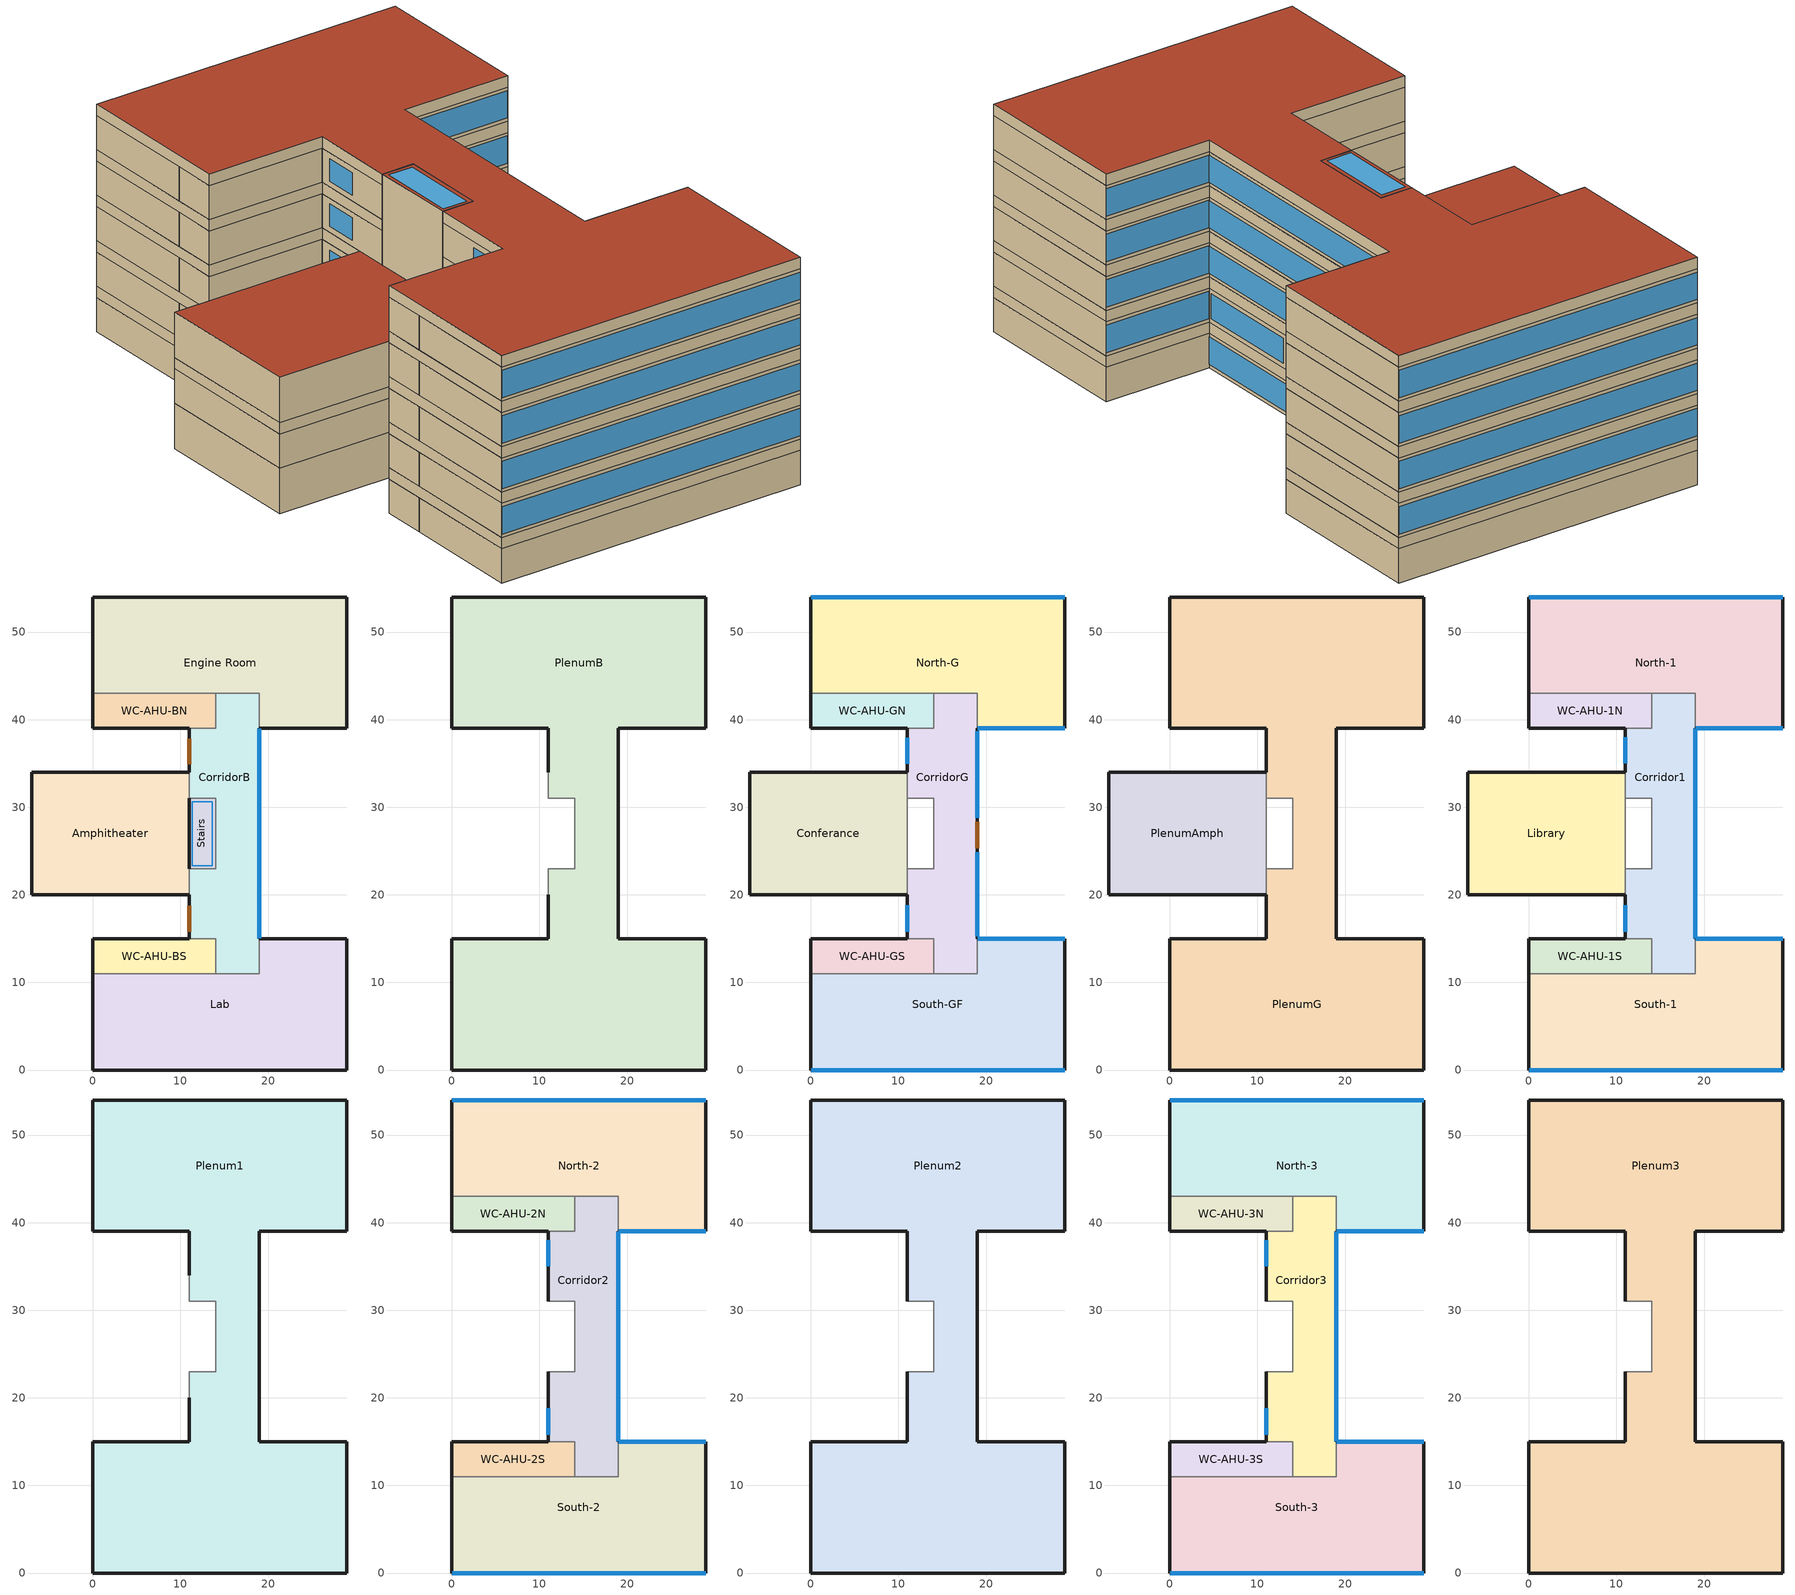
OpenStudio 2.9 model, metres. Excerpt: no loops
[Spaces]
Lab
 floor ground: 29,15 29,0 0,0 0,11 19,11 19,15 z0
 wall outside: 0,11 0,0 29,0 29,15 19,15 z0:3
 wall to WC-AHU-BS: 14,11 0,11 z0:3
 wall to CorridorB: 19,15 19,11 14,11 z0:3
WC-AHU-BS
 floor ground: 14,15 14,11 0,11 0,15 z0
 wall outside: 11,15 0,15 0,11 z0:3
 wall to CorridorB: 14,11 14,15 11,15 z0:3
CorridorB
 floor ground: 19,43 19,11 14,11 14,15 11,15 11,23 14,23 14,31 11,31 11,39 14,39 14,43 z0
 wall outside: 19,15 19,39 / 11,39 11,34 / 11,20 11,15 z0:3
 wall to WC-AHU-BN: 14,43 14,39 11,39 z0:3
 wall to Engine Room: 19,39 19,43 14,43 z0:3
 wall to Amphitheater: 11,23 11,20 / 11,34 11,31 z0:3
 wall to Stairs: 14,23 11,23 / 11,31 14,31 z0:3
 wall to Stairs (Air Wall): 14,31 14,23 z0:3
 window: 19,15.03 19,38.97 z0.3:2.71
 door: 11,18.76 11,15.81 / 11,37.84 11,34.88 z0:2.2
Engine Room
 floor ground: 29,54 29,39 19,39 19,43 0,43 0,54 z0
 wall outside: 19,39 29,39 29,54 0,54 0,43 z0:3
 wall to WC-AHU-BN: 0,43 14,43 z0:3
WC-AHU-BN
 floor ground: 14,43 14,39 0,39 0,43 z0
 wall outside: 0,43 0,39 11,39 z0:3
Stairs
 floor ground: 14,31 14,23 11,23 11,31 z0
 wall outside: 11,31 11,23 z4:7; 11,31 11,23 z8:12; 11,31 11,23 z12:20
 wall to Plenum2: 11,23 14,23 14,31 11,31 z15:16
 wall to Corridor3 (Air Wall): 14,23 14,31 z16:19
 wall to Corridor3: 14,31 11,31 / 11,23 14,23 z16:19
 wall to PlenumB: 11,23 14,23 14,31 11,31 z3:4
 wall to Plenum1: 11,23 14,23 14,31 11,31 z11:12
 wall to CorridorG (Air Wall): 14,23 14,31 z4:7
 wall to Corridor2 (Air Wall): 14,23 14,31 z12:15
 wall to CorridorG: 11,23 14,23 / 14,31 11,31 z4:7
 wall to Corridor2: 11,23 14,23 / 14,31 11,31 z12:15
 wall to Corridor1: 11,23 14,23 / 14,31 11,31 z8:11
 wall to Corridor1 (Air Wall): 14,23 14,31 z8:11
 wall to PlenumG: 11,23 14,23 14,31 11,31 z7:8
 wall to Plenum3: 11,23 14,23 14,31 11,31 z19:20
 wall to Amphitheater: 11,31 11,23 z0:4
 wall to PlenumAmph: 11,31 11,23 z7:8
 wall to Library: 11,31 11,23 z8:12
 wall to Conferance: 11,31 11,23 z4:7
 roof outside (DOEE ExtRoof): 14,23 14,31 11,31 11,23 z20
 skylight: 13.6,23.32 13.6,30.63 11.32,30.63 11.32,23.32 z20
Amphitheater
 floor ground: 11,34 11,20 -7,20 -7,34 z0
 wall outside: 11,34 -7,34 -7,20 11,20 z0:4
 wall to PlenumB: 11,31 11,34 / 11,20 11,23 z3:4
PlenumB
 floor to Engine Room: 29,54 29,39 19,39 19,43 0,43 0,54 z3
 floor to WC-AHU-BN: 14,43 14,39 0,39 0,43 z3
 floor to Lab: 29,15 29,0 0,0 0,11 19,11 19,15 z3
 floor to CorridorB: 19,43 19,11 14,11 14,15 11,15 11,23 14,23 14,31 11,31 11,39 14,39 14,43 z3
 floor to WC-AHU-BS: 14,15 14,11 0,11 0,15 z3
 wall outside: 11,20 11,15 0,15 0,0 29,0 29,15 19,15 19,39 29,39 29,54 0,54 0,39 11,39 11,34 z3:4
South-GF
 floor to PlenumB: 29,15 29,0 0,0 0,11 19,11 19,15 z4
 wall outside: 0,11 0,0 29,0 29,15 19,15 z4:7
 wall to WC-AHU-GS: 14,11 0,11 z4:7
 wall to CorridorG: 19,15 19,11 14,11 z4:7
 window: 0.03,0 28.97,0 z4.3:6.7; 28.97,15 19.03,15 z4.3:6.71
WC-AHU-GS
 floor to PlenumB: 14,15 14,11 0,11 0,15 z4
 wall outside: 11,15 0,15 0,11 z4:7
 wall to CorridorG: 14,11 14,15 11,15 z4:7
CorridorG
 floor to PlenumB: 19,43 19,11 14,11 14,15 11,15 11,23 14,23 14,31 11,31 11,39 14,39 14,43 z4
 wall outside: 19,15 19,39 / 11,20 11,15 / 11,39 11,34 z4:7
 wall to WC-AHU-GN: 14,43 14,39 11,39 z4:7
 wall to North-G: 19,39 19,43 14,43 z4:7
 wall to Conferance: 11,23 11,20 / 11,34 11,31 z4:7
 window: 19,15.29 19,24.86 z4.41:6.61; 19,28.78 19,38.7 z4.48:6.61; 11,37.94 11,34.94 z4.45:6.45; 11,18.81 11,15.81 z4.61:6.61
 door: 19,25.3 19,28.34 z4:6.37
North-G
 floor to PlenumB: 29,54 29,39 19,39 19,43 0,43 0,54 z4
 wall outside: 19,39 29,39 29,54 0,54 0,43 z4:7
 wall to WC-AHU-GN: 0,43 14,43 z4:7
 window: 28.97,54 0.03,54 z4.3:6.7; 19.03,39 28.97,39 z4.3:6.71
WC-AHU-GN
 floor to PlenumB: 14,43 14,39 0,39 0,43 z4
 wall outside: 0,43 0,39 11,39 z4:7
Conferance
 floor to Amphitheater: 11,34 11,20 -7,20 -7,34 z4
 wall outside: 11,34 -7,34 -7,20 11,20 z4:7
PlenumG
 floor to WC-AHU-GS: 14,15 14,11 0,11 0,15 z7
 floor to CorridorG: 19,43 19,11 14,11 14,15 11,15 11,23 14,23 14,31 11,31 11,39 14,39 14,43 z7
 floor to South-GF: 29,15 29,0 0,0 0,11 19,11 19,15 z7
 floor to WC-AHU-GN: 14,43 14,39 0,39 0,43 z7
 floor to North-G: 29,54 29,39 19,39 19,43 0,43 0,54 z7
 wall outside: 11,20 11,15 0,15 0,0 29,0 29,15 19,15 19,39 29,39 29,54 0,54 0,39 11,39 11,34 z7:8
 wall to PlenumAmph: 11,34 11,31 / 11,23 11,20 z7:8
PlenumAmph
 floor to Conferance: 11,34 11,20 -7,20 -7,34 z7
 wall outside: 11,34 -7,34 -7,20 11,20 z7:8
South-1
 floor to PlenumG: 29,15 29,0 0,0 0,11 19,11 19,15 z8
 wall outside: 0,11 0,0 29,0 29,15 19,15 z8:11
 wall to WC-AHU-1S: 14,11 0,11 z8:11
 wall to Corridor1: 19,15 19,11 14,11 z8:11
 window: 0.03,0 28.97,0 z8.3:10.7; 28.97,15 19.03,15 z8.3:10.71
WC-AHU-1S
 floor to PlenumG: 14,15 14,11 0,11 0,15 z8
 wall outside: 11,15 0,15 0,11 z8:11
 wall to Corridor1: 14,11 14,15 11,15 z8:11
Corridor1
 floor to PlenumG: 19,43 19,11 14,11 14,15 11,15 11,23 14,23 14,31 11,31 11,39 14,39 14,43 z8
 wall outside: 19,15 19,39 / 11,20 11,15 / 11,39 11,34 z8:11
 wall to WC-AHU-1N: 14,43 14,39 11,39 z8:11
 wall to North-1: 19,39 19,43 14,43 z8:11
 wall to Library: 11,23 11,20 / 11,34 11,31 z8:11
 window: 19,15.03 19,38.97 z8.3:10.71; 11,37.99 11,34.99 z8.44:10.44; 11,18.81 11,15.81 z8.51:10.51
North-1
 floor to PlenumG: 29,54 29,39 19,39 19,43 0,43 0,54 z8
 wall outside: 19,39 29,39 29,54 0,54 0,43 z8:11
 wall to WC-AHU-1N: 0,43 14,43 z8:11
 window: 28.97,54 0.03,54 z8.3:10.7; 19.03,39 28.97,39 z8.3:10.71
WC-AHU-1N
 floor to PlenumG: 14,43 14,39 0,39 0,43 z8
 wall outside: 0,43 0,39 11,39 z8:11
Library
 floor to PlenumAmph: 11,34 11,20 -7,20 -7,34 z8
 wall outside: 11,34 -7,34 -7,20 11,20 z8:12
 wall to Plenum1: 11,31 11,34 / 11,20 11,23 z11:12
 roof outside: 11,20 11,34 -7,34 -7,20 z12
Plenum1
 floor to North-1: 29,54 29,39 19,39 19,43 0,43 0,54 z11
 floor to WC-AHU-1N: 14,43 14,39 0,39 0,43 z11
 floor to South-1: 29,15 29,0 0,0 0,11 19,11 19,15 z11
 floor to Corridor1: 19,43 19,11 14,11 14,15 11,15 11,23 14,23 14,31 11,31 11,39 14,39 14,43 z11
 floor to WC-AHU-1S: 14,15 14,11 0,11 0,15 z11
 wall outside: 11,20 11,15 0,15 0,0 29,0 29,15 19,15 19,39 29,39 29,54 0,54 0,39 11,39 11,34 z11:12
South-2
 floor to Plenum1: 29,15 29,0 0,0 0,11 19,11 19,15 z12
 wall outside: 0,11 0,0 29,0 29,15 19,15 z12:15
 wall to WC-AHU-2S: 14,11 0,11 z12:15
 wall to Corridor2: 19,15 19,11 14,11 z12:15
 window: 0.03,0 28.97,0 z12.3:14.7; 28.97,15 19.03,15 z12.3:14.71
WC-AHU-2S
 floor to Plenum1: 14,15 14,11 0,11 0,15 z12
 wall outside: 11,15 0,15 0,11 z12:15
 wall to Corridor2: 14,11 14,15 11,15 z12:15
Corridor2
 floor to Plenum1: 19,43 19,11 14,11 14,15 11,15 11,23 14,23 14,31 11,31 11,39 14,39 14,43 z12
 wall outside: 19,15 19,39 / 11,23 11,15 / 11,39 11,31 z12:15
 wall to WC-AHU-2N: 14,43 14,39 11,39 z12:15
 wall to North-2: 19,39 19,43 14,43 z12:15
 window: 19,15.03 19,38.97 z12.3:14.71; 11,18.81 11,15.81 / 11,37.99 11,34.99 z12.54:14.54
North-2
 floor to Plenum1: 29,54 29,39 19,39 19,43 0,43 0,54 z12
 wall outside: 19,39 29,39 29,54 0,54 0,43 z12:15
 wall to WC-AHU-2N: 0,43 14,43 z12:15
 window: 28.97,54 0.03,54 z12.3:14.7; 19.03,39 28.97,39 z12.3:14.71
WC-AHU-2N
 floor to Plenum1: 14,43 14,39 0,39 0,43 z12
 wall outside: 0,43 0,39 11,39 z12:15
Plenum2
 floor to North-2: 29,54 29,39 19,39 19,43 0,43 0,54 z15
 floor to WC-AHU-2N: 14,43 14,39 0,39 0,43 z15
 floor to South-2: 29,15 29,0 0,0 0,11 19,11 19,15 z15
 floor to Corridor2: 19,43 19,11 14,11 14,15 11,15 11,23 14,23 14,31 11,31 11,39 14,39 14,43 z15
 floor to WC-AHU-2S: 14,15 14,11 0,11 0,15 z15
 wall outside: 11,23 11,15 0,15 0,0 29,0 29,15 19,15 19,39 29,39 29,54 0,54 0,39 11,39 11,31 z15:16
South-3
 floor to Plenum2: 29,15 29,0 0,0 0,11 19,11 19,15 z16
 wall outside: 0,11 0,0 29,0 29,15 19,15 z16:19
 wall to WC-AHU-3S: 14,11 0,11 z16:19
 wall to Corridor3: 19,15 19,11 14,11 z16:19
 window: 0.03,0 28.97,0 z16.3:18.7; 28.97,15 19.03,15 z16.3:18.71
WC-AHU-3S
 floor to Plenum2: 14,15 14,11 0,11 0,15 z16
 wall outside: 11,15 0,15 0,11 z16:19
 wall to Corridor3: 14,11 14,15 11,15 z16:19
Corridor3
 floor to Plenum2: 19,43 19,11 14,11 14,15 11,15 11,23 14,23 14,31 11,31 11,39 14,39 14,43 z16
 wall outside: 19,15 19,39 / 11,23 11,15 / 11,39 11,31 z16:19
 wall to WC-AHU-3N: 14,43 14,39 11,39 z16:19
 wall to North-3: 19,39 19,43 14,43 z16:19
 window: 19,15.03 19,38.97 z16.3:18.71; 11,18.81 11,15.81 / 11,38 11,35 z16.5:18.5
North-3
 floor to Plenum2: 29,54 29,39 19,39 19,43 0,43 0,54 z16
 wall outside: 19,39 29,39 29,54 0,54 0,43 z16:19
 wall to WC-AHU-3N: 0,43 14,43 z16:19
 window: 28.97,54 0.03,54 z16.3:18.7; 19.03,39 28.97,39 z16.3:18.71
WC-AHU-3N
 floor to Plenum2: 14,43 14,39 0,39 0,43 z16
 wall outside: 0,43 0,39 11,39 z16:19
Plenum3
 floor to North-3: 29,54 29,39 19,39 19,43 0,43 0,54 z19
 floor to WC-AHU-3N: 14,43 14,39 0,39 0,43 z19
 floor to South-3: 29,15 29,0 0,0 0,11 19,11 19,15 z19
 floor to Corridor3: 19,43 19,11 14,11 14,15 11,15 11,23 14,23 14,31 11,31 11,39 14,39 14,43 z19
 floor to WC-AHU-3S: 14,15 14,11 0,11 0,15 z19
 wall outside: 11,23 11,15 0,15 0,0 29,0 29,15 19,15 19,39 29,39 29,54 0,54 0,39 11,39 11,31 z19:20
 roof outside: 29,0 29,15 19,15 19,39 29,39 29,54 0,54 0,39 11,39 11,31 14,31 14,23 11,23 11,15 0,15 0,0 z20
[ClimateZones]
Climate Zone Institution Name 1=ASHRAE; Climate Zone Document Name 1=ANSI/ASHRAE Standard 169; Climate Zone Document Year 1=2006; Climate Zone Value 1=4A; Climate Zone Institution Name 2=CEC; Climate Zone Document Name 2=California Climate Zone Descriptions; Climate Zone Document Year 2=1995; Climate Zone Value 2=4
[Building]
Building 1: Default Construction Set=DOEE Construction Set
[Site]
Tehran Mehrabad: Latitude {deg}=35.41; Longitude {deg}=51.19; Time Zone {hr}=3; Elevation {m}=1190
[SizingPeriod:DesignDay] Barometric Pressure {Pa}=87822; Sky Clearness=0; Rain Indicator=0; Snow Indicator=0; Day of Month=21; Daylight Saving Time Indicator=0; Dry-Bulb Temperature Range Modifier Type=DefaultMultipliers
Name | Maximum Dry-Bulb Temperature {C} | Daily Dry-Bulb Temperature Range {deltaC} | Humidity Indicating Conditions at Maximum Dry-Bulb | Wind Speed {m/s} | Wind Direction {deg} | Month | Day Type | Humidity Indicating Type | Solar Model Indicator | ASHRAE Taub | ASHRAE Taud
Tehran Mehrabad Ann Htg 99.6% Condns DB | -2.8 | 0 | -2.8 | 1.9 | 270 | 1 | WinterDesignDay | Wetbulb | ASHRAEClearSky
Tehran Mehrabad Ann Hum_n 99.6% Condns DP=>MCDB | 6.2 | 0 | -13 | 1.9 | 270 | 1 | WinterDesignDay | Dewpoint | ASHRAEClearSky
Tehran Mehrabad Ann Htg Wind 99.6% Condns WS=>MCDB | 9.5 | 0 | 9.5 | 11.5 | 270 | 1 | WinterDesignDay | Wetbulb | ASHRAEClearSky
Tehran Mehrabad Ann Clg .4% Condns DB=>MWB | 38.5 | 10.6 | 19 | 3.6 | 120 | 7 | SummerDesignDay | Wetbulb | ASHRAETau | 0.752 | 1.326
Tehran Mehrabad Ann Clg .4% Condns WB=>MDB | 33 | 10.6 | 22.5 | 3.6 | 120 | 7 | SummerDesignDay | Wetbulb | ASHRAETau | 0.752 | 1.326
Tehran Mehrabad Ann Clg .4% Condns DP=>MDB | 31 | 10.6 | 18.9 | 3.6 | 120 | 7 | SummerDesignDay | Dewpoint | ASHRAETau | 0.752 | 1.326
Tehran Mehrabad Ann Clg .4% Condns Enth=>MDB | 32.7 | 10.6 | 72900 | 3.6 | 120 | 7 | SummerDesignDay | Enthalpy | ASHRAETau | 0.752 | 1.326
[DefaultConstructionSet]
DOEE Construction Set: Default Exterior Surface Constructions=Default Surface Constructions 1; Default Interior Surface Constructions=Default Surface Constructions 2; Default Ground Contact Surface Constructions=Default Surface Constructions 3; Default Exterior SubSurface Constructions=Default Sub Surface Constructions 1; Default Interior SubSurface Constructions=Default Sub Surface Constructions 2; Interior Partition Construction=Interior Partition
[DefaultSurfaceConstructions]
Name | Floor Construction | Wall Construction | Roof Ceiling Construction
Default Surface Constructions 1 | ExtSlabCarpet 4in ClimateZone 1-8 | DOEE ExtWall Mass | DOEE ExtRoof
Default Surface Constructions 2 | Interior Floor | Interior Wall | Interior Ceiling
Default Surface Constructions 3 | ExtSlabCarpet 4in ClimateZone 1-8 | ExtSlabCarpet 4in ClimateZone 1-8 | ExtSlabCarpet 4in ClimateZone 1-8
[Construction]
ExtSlabCarpet 4in ClimateZone 1-8: MAT-CC05 4 HW CONCRETE, CP02 CARPET PAD
Interior Floor: G01a 19mm gypsum board 2
Interior Wall: G01a 19mm gypsum board, F04 Wall air space resistance, G01a 19mm gypsum board
Interior Ceiling: G01a 19mm gypsum board 1
Exterior Door: F08 Metal surface, I01 25mm insulation board
Interior Window: Clear 6mm
Interior Door; Interior Partition: G05 25mm wood
Air Wall: Air Wall Material
DOEE ExtWall Mass: Brick - fired clay - 2400 kg/m3 - 102mm, 8IN Concrete HW, Wall Insulation [40] 1, 1/2IN Gypsum
DOEE SkyRoof simple glazing: Window Material Simple Glazing System skyroof
DOEE ExtRoof: Roof Membrane, Roof Insulation [21], Metal Decking
EXTWindow Simple glazing: Window Material Simple Glazing System 1
west Window simple glazing: Window Material Simple Glazing System westwindow
[Material]
Name | Roughness | Thickness {m} | Conductivity {W/m-K} | Density {kg/m3} | Specific Heat {J/kg-K} | Thermal Absorptance | Solar Absorptance | Visible Absorptance
MAT-CC05 4 HW CONCRETE | Rough | 0.1016 | 1.311 | 2240 | 836.8 | 0.9 | 0.85 | 0.85
8IN Concrete HW | MediumRough | 0.2033 | 1.7296 | 2243 | 837 | 0.9 | 0.65 | 0.65
1/2IN Gypsum | Smooth | 0.0127 | 0.16 | 784.9 | 830 | 0.9 | 0.4 | 0.4
Roof Membrane | VeryRough | 0.0095 | 0.16 | 1121.29 | 1460 | 0.9 | 0.7 | 0.7
Roof Insulation [21] | MediumRough | 0.05 | 0.08 | 265 | 836.8 | 0.9 | 0.7 | 0.7
Metal Decking | MediumSmooth | 0.0015 | 45.006 | 7680 | 418.4 | 0.9 | 0.6 | 0.6
G01a 19mm gypsum board; G01a 19mm gypsum board 1; G01a 19mm gypsum board 2 | MediumSmooth | 0.019 | 0.16 | 800 | 1090 | 0.9 | 0.4 | 0.4
F08 Metal surface | Smooth | 0.0008 | 45.28 | 7824 | 500 | 0.9 | 0.7 | 0.7
I01 25mm insulation board | MediumRough | 0.0254 | 0.03 | 43 | 1210 | 0.9 | 0.6 | 0.6
G05 25mm wood | MediumSmooth | 0.0254 | 0.15 | 608 | 1630 | 0.9 | 0.5 | 0.5
Air Wall Material | Smooth | 0.01 | 0.6 | 800 | 1000 | 0.95 | 0.7 | 0.7
Brick - fired clay - 2400 kg/m3 - 102mm | MediumRough | 0.102 | 1.34 | 2400 | 790 | 0.9 | 0.7 | 0.7
Wall Insulation [40] 1 | MediumRough | 0.05 | 0.08 | 91 | 837 | 0.9 | 0.5 | 0.5
[Material:NoMass]
CP02 CARPET PAD: Roughness=Smooth; Thermal Resistance {m2-K/W}=0.1; Thermal Absorptance=0.9; Solar Absorptance=0.8; Visible Absorptance=0.8
[Material:AirGap]
F04 Wall air space resistance: Thermal Resistance {m2-K/W}=0.15
[DefaultSubSurfaceConstructions]
Name | Fixed Window Construction | Operable Window Construction | Door Construction | Skylight Construction | Tubular Daylight Dome Construction | Tubular Daylight Diffuser Construction
Default Sub Surface Constructions 1 | west Window simple glazing | EXTWindow Simple glazing | Exterior Door | DOEE SkyRoof simple glazing | Interior Window | Interior Window
Default Sub Surface Constructions 2 | Interior Window | Interior Window | Interior Door
[WindowMaterial:Glazing]
Clear 6mm: Optical Data Type=SpectralAverage; Thickness {m}=0.006; Solar Transmittance at Normal Incidence=0.837; Front Side Solar Reflectance at Normal Incidence=0.075; Back Side Solar Reflectance at Normal Incidence=0; Visible Transmittance at Normal Incidence=0.898; Front Side Visible Reflectance at Normal Incidence=0.081; Back Side Visible Reflectance at Normal Incidence=0; Infrared Transmittance at Normal Incidence=0; Front Side Infrared Hemispherical Emissivity=0.84; Back Side Infrared Hemispherical Emissivity=0.84; Conductivity {W/m-K}=0.9; Dirt Correction Factor for Solar and Visible Transmittance=1; Solar Diffusing=No
[WindowMaterial:SimpleGlazingSystem]
Name | U-Factor {W/m2-K} | Solar Heat Gain Coefficient | Visible Transmittance
Window Material Simple Glazing System 1 | 2.6 | 0.765 | 0.5
Window Material Simple Glazing System skyroof | 5.5 | 0.99 | 0.5
Window Material Simple Glazing System westwindow | 5.5 | 0.76 | 0.9
[WindowMaterial:Blind]
Window Material Blind 1: Slat Width {m}=0.025; Slat Separation {m}=0.025; Slat Angle {deg}=3; Slat Conductivity {W/m-K}=221; Front Side Slat Beam Solar Reflectance=0.5; Back Side Slat Beam Solar Reflectance=0.5; Front Side Slat Diffuse Solar Reflectance=0.5; Back Side Slat Diffuse Solar Reflectance=0.5; Slat Beam Visible Transmittance=0; Blind to Glass Distance {m}=0.03
[WindowMaterial:Shade]
Window Material Shade 1: Solar Transmittance=0; Solar Reflectance=0.5; Visible Transmittance=0; Visible Reflectance=0.5; Thermal Hemispherical Emissivity=0.9; Thermal Transmittance=0; Thickness {m}=0.05; Conductivity {W/m-K}=0.1
[DesignSpecification:OutdoorAir]
DOEE-WholeBuilding Ventilation: Outdoor Air Method=Sum; Outdoor Air Flow per Person {m3/s-person}=0; Outdoor Air Flow Air Changes per Hour {1/hr}=0.2; Outdoor Air Flow Rate Fraction Schedule=Outdoor air fraction
[People:Definition]
DOEE People Definition: Number of People Calculation Method=People/Area; People per Space Floor Area {person/m2}=0.0254; Fraction Radiant=0.3
[ThermostatSetpoint:DualSetpoint]
Thermostat Setpoint Dual Setpoint 1: Heating Setpoint Temperature Schedule=DOEE HtgSetp; Cooling Setpoint Temperature Schedule=DOEE ClgSetp
[DefaultScheduleSet]
DOEE - WholeBuilding - Schedule Set: Number of People Schedule=DOEE Bldg Occ; People Activity Level Schedule=DOEE Activity; Lighting Schedule=DOEE Bldg Light; Electric Equipment Schedule=DOEE Bldg Equip; Infiltration Schedule=DOEE Infil Quarter On
[SpaceType] Default Construction Set=DOEE Construction Set; Design Specification Outdoor Air Object=DOEE-WholeBuilding Ventilation
Name | Default Schedule Set | Standards Building Type | Standards Space Type
DOEE - WholeBuilding | DOEE - WholeBuilding - Schedule Set | Office | WholeBuilding - Lg Office
Plenum; WC-AHU
[Lights]
DOEE Lights: Lights Definition=DOEE Lights Definition; Space or SpaceType=DOEE - WholeBuilding; Schedule=DOEE Bldg Light; Fraction Replaceable=1
[People]
DOEE People: People Definition=DOEE People Definition; Space or SpaceType=DOEE - WholeBuilding; Number of People Schedule=DOEE Bldg Occ; Activity Level Schedule=DOEE Activity; Multiplier=1
[SpaceInfiltration:DesignFlowRate] Schedule=DOEE Infil Quarter On; Design Flow Rate Calculation Method=Flow/Area; Design Flow Rate {m3/s}=0; Flow per Exterior Surface Area {m3/s-m2}=0; Air Changes per Hour {1/hr}=0; Constant Term Coefficient=1
Name | Space or SpaceType | Flow per Space Floor Area {m3/s-m2}
DOEE - WholeBuilding - Infiltration | DOEE - WholeBuilding | 0.00165
DOEE - WholeBuilding - Infiltration 1 | Plenum | 0.00164
[ElectricEquipment]
DOEE Electric Equipment: Electric Equipment Definition=DOEE Electric Equipment Definition; Space or SpaceType=DOEE - WholeBuilding; Schedule=DOEE Bldg Equip
[BuildingStory]
Name | Nominal Z Coordinate {m} | Nominal Floor to Floor Height {m}
Building Story 1; Building Story 3; Building Story 11 | 0 | 3
Building Story 2; Building Story 10; Building Story 13; Building Story 14 | 0 | 4
Building Story 4 | 3 | 3
Building Story 5 | 6 | 3
Building Story 6 | 9 | 3
Building Story 7 | 12 | 3
Building Story 8; Building Story 12 | 0 | 1
Building Story 9 | 0 | 20
[Space] Default Construction Set=DOEE Construction Set; Default Schedule Set=DOEE - WholeBuilding - Schedule Set
Name | Space Type | Building Story | Thermal Zone | Part of Total Floor Area | Design Specification Outdoor Air Object
Lab | DOEE - WholeBuilding | Building Story 3 | Thermal Zone: Lab
WC-AHU-BS | WC-AHU | Building Story 3 | Thermal Zone: WC-AHU-BS | No
CorridorB | DOEE - WholeBuilding | Building Story 3 | Thermal Zone: CorridorB
Engine Room | DOEE - WholeBuilding | Building Story 3 | Thermal Zone: Engine Room | No
WC-AHU-BN | WC-AHU | Building Story 3 | Thermal Zone: WC-AHU-BN | No
South-GF | DOEE - WholeBuilding | Building Story 4 | Thermal Zone: South-GF
WC-AHU-GS | WC-AHU | Building Story 4 | Thermal Zone: WC-AHU-GS | No
CorridorG | DOEE - WholeBuilding | Building Story 4 | Thermal Zone: CorridorG
North-G | DOEE - WholeBuilding | Building Story 4 | Thermal Zone: North-G
WC-AHU-GN | WC-AHU | Building Story 4 | Thermal Zone: WC-AHU-GN | No
South-1 | DOEE - WholeBuilding | Building Story 5 | Thermal Zone: South-1
WC-AHU-1S | WC-AHU | Building Story 5 | Thermal Zone: WC-AHU-1S | No
Corridor1 | DOEE - WholeBuilding | Building Story 5 | Thermal Zone: Corridor1
North-1 | DOEE - WholeBuilding | Building Story 5 | Thermal Zone: North-1
WC-AHU-1N | WC-AHU | Building Story 5 | Thermal Zone: WC-AHU-1N | No
South-2 | DOEE - WholeBuilding | Building Story 6 | Thermal Zone: South-2
WC-AHU-2S | WC-AHU | Building Story 6 | Thermal Zone: WC-AHU-2S | No
Corridor2 | DOEE - WholeBuilding | Building Story 6 | Thermal Zone: Corridor2
North-2 | DOEE - WholeBuilding | Building Story 6 | Thermal Zone: North-2
WC-AHU-2N | WC-AHU | Building Story 6 | Thermal Zone: WC-AHU-2N | No
South-3 | DOEE - WholeBuilding | Building Story 7 | Thermal Zone: South-3
WC-AHU-3S | WC-AHU | Building Story 7 | Thermal Zone: WC-AHU-3S | No
Corridor3 | DOEE - WholeBuilding | Building Story 7 | Thermal Zone: Corridor3
North-3 | DOEE - WholeBuilding | Building Story 7 | Thermal Zone: North-3
WC-AHU-3N | WC-AHU | Building Story 7 | Thermal Zone: WC-AHU-3N | No
Plenum3 | Plenum | Building Story 8 | Thermal Zone: Plenum3 | No
Plenum2 | Plenum | Building Story 8 | Thermal Zone: Plenum2 | No
Plenum1 | Plenum | Building Story 8 | Thermal Zone: Plenum1 | No
PlenumB | Plenum | Building Story 8 | Thermal Zone: PlenumB | No
PlenumG | Plenum | Building Story 8 | Thermal Zone: PlenumG | No
Stairs | DOEE - WholeBuilding | Building Story 9 | Thermal Zone: Stairs |  | DOEE-WholeBuilding Ventilation
Amphitheater | DOEE - WholeBuilding | Building Story 10 | Thermal Zone: Amphitheater
Conferance | DOEE - WholeBuilding | Building Story 11 | Thermal Zone: Conferance
PlenumAmph | Plenum | Building Story 12 | Thermal Zone: PlenumAmph | No
Library | DOEE - WholeBuilding | Building Story 14 | Thermal Zone: Library
[ThermalZone] Use Ideal Air Loads=No
Thermal Zone: Lab; Thermal Zone: South-2; Thermal Zone: Conferance; Thermal Zone: Library; Thermal Zone: South-GF; Thermal Zone: North-G; Thermal Zone: South-1; Thermal Zone: North-1; Thermal Zone: North-2; Thermal Zone: South-3; Thermal Zone: North-3; Thermal Zone: Amphitheater: Zone Inside Convection Algorithm=TARP; Zone Outside Convection Algorithm=DOE-2; Thermostat=Thermostat Setpoint Dual Setpoint 1
Thermal Zone: WC-AHU-BN; Thermal Zone: Plenum2; Thermal Zone: WC-AHU-BS; Thermal Zone: Engine Room; Thermal Zone: PlenumB; Thermal Zone: Plenum1; Thermal Zone: WC-AHU-GS; Thermal Zone: WC-AHU-GN; Thermal Zone: WC-AHU-1S; Thermal Zone: WC-AHU-1N; Thermal Zone: WC-AHU-2S; Thermal Zone: WC-AHU-2N; Thermal Zone: Plenum3; Thermal Zone: WC-AHU-3N; Thermal Zone: WC-AHU-3S; Thermal Zone: PlenumG; Thermal Zone: PlenumAmph: 
Thermal Zone: CorridorB; Thermal Zone: CorridorG; Thermal Zone: Corridor1; Thermal Zone: Corridor3; Thermal Zone: Corridor2; Thermal Zone: Stairs: Thermostat=Thermostat Setpoint Dual Setpoint 1
[Sizing:Zone] Zone Cooling Design Supply Air Temperature Input Method=SupplyAirTemperature; Zone Cooling Design Supply Air Temperature {C}=14; Zone Cooling Design Supply Air Temperature Difference {deltaC}=11.11; Zone Heating Design Supply Air Temperature Input Method=SupplyAirTemperature; Zone Heating Design Supply Air Temperature {C}=40; Zone Heating Design Supply Air Temperature Difference {deltaC}=11.11; Zone Cooling Design Supply Air Humidity Ratio {kg-H2O/kg-air}=0.0085; Zone Heating Design Supply Air Humidity Ratio {kg-H2O/kg-air}=0.008; Cooling Design Air Flow Method=DesignDay; Heating Design Air Flow Method=DesignDay; Account for Dedicated Outdoor Air System=No; Dedicated Outdoor Air System Control Strategy=NeutralSupplyAir; Dedicated Outdoor Air Low Setpoint Temperature for Design {C}=autosize; Dedicated Outdoor Air High Setpoint Temperature for Design {C}=autosize
Thermal Zone: WC-AHU-BN; Thermal Zone: Plenum2; Thermal Zone: WC-AHU-BS; Thermal Zone: Engine Room; Thermal Zone: PlenumB; Thermal Zone: Plenum1; Thermal Zone: WC-AHU-GS; Thermal Zone: WC-AHU-GN; Thermal Zone: WC-AHU-1S; Thermal Zone: WC-AHU-1N; Thermal Zone: WC-AHU-2S; Thermal Zone: WC-AHU-2N; Thermal Zone: Plenum3; Thermal Zone: WC-AHU-3N; Thermal Zone: WC-AHU-3S; Thermal Zone: PlenumG; Thermal Zone: Stairs; Thermal Zone: PlenumAmph
[Zone equipment]
Thermal Zone: WC-AHU-BN: Natural Ventilation 4
Thermal Zone: WC-AHU-BS: Natural Ventilation 7
Thermal Zone: Engine Room: Natural Ventilation 11
Thermal Zone: WC-AHU-GS: Natural Ventilation 8
Thermal Zone: WC-AHU-GN: Natural Ventilation 32
Thermal Zone: WC-AHU-1S: Natural Ventilation 33
Thermal Zone: WC-AHU-1N: Natural Ventilation 36
Thermal Zone: WC-AHU-2S: Natural Ventilation 29
Thermal Zone: WC-AHU-2N: Natural Ventilation 17
Thermal Zone: WC-AHU-3N: Natural Ventilation 35
Thermal Zone: WC-AHU-3S: Natural Ventilation 18
Thermal Zone: Stairs: Natural Ventilation 25
[Lights:Definition]
DOEE Lights Definition: Design Level Calculation Method=Watts/Area; Watts per Space Floor Area {W/m2}=3; Fraction Radiant=0; Fraction Visible=0; Return Air Fraction=0
[ElectricEquipment:Definition]
DOEE Electric Equipment Definition: Design Level Calculation Method=Watts/Area; Watts per Space Floor Area {W/m2}=5
[AvailabilityManager:DifferentialThermostat]
AVM Differential Tstat: Temperature Difference On Limit {deltaC}=10; Temperature Difference Off Limit {deltaC}=2
[AvailabilityManager:OptimumStart]
AVM OptimumStart: Applicability Schedule=Always On Discrete hvac_library; Control Type=MaximumofZoneList; Maximum Value for Optimum Start Time {hr}=6; Control Algorithm=AdaptiveTemperatureGradient; Constant Temperature Gradient during Cooling {deltaC/hr}=3; Constant Temperature Gradient during Heating {deltaC/hr}=3; Initial Temperature Gradient during Cooling {deltaC/hr}=2; Initial Temperature Gradient during Heating {deltaC/hr}=2; Constant Start Time {hr}=2; Number of Previous Days {days}=3
[ZoneVentilation:DesignFlowRate] Schedule=Always On Discrete hvac_library; Design Flow Rate Calculation Method=AirChanges/Hour; Design Flow Rate {m3/s}=0; Flow Rate per Zone Floor Area {m3/s-m2}=0; Flow Rate per Person {m3/s-person}=0; Air Changes per Hour {1/hr}=5; Fan Pressure Rise {Pa}=0; Fan Total Efficiency=1; Constant Term Coefficient=0.606; Temperature Term Coefficient=0.03636; Velocity Term Coefficient=0.1177; Velocity Squared Term Coefficient=0; Minimum Indoor Temperature {C}=25; Maximum Indoor Temperature {C}=100; Delta Temperature {deltaC}=1; Minimum Outdoor Temperature {C}=-100; Maximum Outdoor Temperature {C}=100; Maximum Wind Speed {m/s}=40
Name | Ventilation Type
Natural Ventilation 2; Natural Ventilation 3; Natural Ventilation 5; Natural Ventilation 9; Natural Ventilation 10; Natural Ventilation 11; Natural Ventilation 13; Natural Ventilation 14; Natural Ventilation 16; Natural Ventilation 18; Natural Ventilation 19; Natural Ventilation 20; Natural Ventilation 23; Natural Ventilation 24; Natural Ventilation 25; Natural Ventilation 30; Natural Ventilation 31; Natural Ventilation 37 | Natural
Natural Ventilation 4; Natural Ventilation 7; Natural Ventilation 8; Natural Ventilation 17; Natural Ventilation 29; Natural Ventilation 32; Natural Ventilation 33; Natural Ventilation 35; Natural Ventilation 36 | Exhaust
[AvailabilityManager:NightCycle] Applicability Schedule=Always On Discrete; Thermostat Tolerance {deltaC}=1; Cycling Run Time {s}=3600
Name | Control Type
Availability Manager Night Cycle 1; Availability Manager Night Cycle 3; Availability Manager Night Cycle 4; Availability Manager Night Cycle 5; Availability Manager Night Cycle 7; Availability Manager Night Cycle 8; Availability Manager Night Cycle 9; Availability Manager Night Cycle 10 | CycleOnAny
Availability Manager Night Cycle 2; Availability Manager Night Cycle 6 | StayOff
[ShadingControl]
Name | Shading Type | Shading Device Material | Shading Control Type | Schedule | Shading Control Is Scheduled
Shading Control 1 | InteriorBlind | Window Material Blind 1
Shading Control 2 | InteriorShade | Window Material Shade 1 | OnIfScheduleAllows | Always On Discrete | Yes
[Schedule:Constant] Value=1
Always On Discrete; Always On Discrete hvac_library
[Schedule:Ruleset]
Name | Default Day Schedule | Summer Design Day Schedule | Winter Design Day Schedule
DOEE ClgSetp | Large Office ClgSetp Default Schedule 1 | Large Office ClgSetp Summer Design Day 1 | Large Office ClgSetp Winter Design Day 1
DOEE HtgSetp | Large Office HtgSetp Default Schedule 1 | Large Office HtgSetp Summer Design Day 1 | Large Office HtgSetp Winter Design Day 1
DOEE Activity | Large Office Activity Default Schedule 1 | Large Office Activity Summer Design Day 1 | Large Office Activity Winter Design Day 1
DOEE Bldg Equip | Large Office Bldg Equip Default Schedule 1 | Large Office Bldg Equip Summer Design Day 1 | Large Office Bldg Equip Winter Design Day 1
DOEE Bldg Light | Large Office Bldg Light Default Schedule 1 | Large Office Bldg Light Summer Design Day 1 | Large Office Bldg Light Winter Design Day 1
DOEE Bldg Occ | Large Office Bldg Occ Default Schedule 1 | Large Office Bldg Occ Summer Design Day 1 | Large Office Bldg Occ Winter Design Day 1
DOEE Infil Quarter On | Large Office Infil Quarter On Default Schedule 1 | Large Office Infil Quarter On Summer Design Day 1 | Large Office Infil Quarter On Winter Design Day 1
Outdoor air fraction | Schedule Day 16
[Schedule:Day]
Large Office ClgSetp Default Schedule 1: 24, 0, 40
Large Office ClgSetp Summer Design Day 1: 24, 0, 26
Large Office ClgSetp Winter Design Day 1: 24, 0, 26.7
Large Office HtgSetp Default Schedule 1: 24, 0, 21
Large Office HtgSetp Summer Design Day 1: 24, 0, 15.6
Large Office HtgSetp Winter Design Day 1: 24, 0, 24
Large Office Activity Default Schedule 1: 4, 0, 80, 20, 0, 80, 24, 0, 80
Large Office Activity Summer Design Day 1; Large Office Activity Winter Design Day 1: 24, 0, 120
Large Office Bldg Equip Default Schedule 1: 4, 0, 0.7, 5, 0, 0.7, 6, 0, 0.753737, 21, 0, 0.8, 22, 0, 0.751871, 24, 0, 0.7
Large Office Bldg Equip Summer Design Day 1; Large Office Bldg Light Default Schedule 1; Large Office Bldg Light Summer Design Day 1; Schedule Day 16: 24, 0, 1
Large Office Bldg Equip Winter Design Day 1; Large Office Bldg Light Winter Design Day 1; Large Office Bldg Occ Winter Design Day 1: 24, 0, 0
Large Office Bldg Equip Rule 1 Day Schedule 1; Large Office Bldg Light Rule 1 Day Schedule 1: 24, 0, 0.3
Large Office Bldg Occ Default Schedule 1: 5, 0, 0.5, 6, 0, 0.5, 7, 0, 0.572771, 8, 0, 0.725753, 12, 0, 0.914181, 14, 0, 0.710828, 17, 0, 0.917912, 19, 0, 0.8209, 21, 0, 0.735081, 22, 0, 0.643665, 23, 0, 0.537324, 24, 0, 0.5
Large Office Bldg Occ Summer Design Day 1: 6, 0, 0, 22, 0, 1, 24, 0, 0.05
Large Office Infil Quarter On Default Schedule 1: 3, 0, 1, 6, 0, 1, 9, 0, 1, 12, 0, 1, 15, 0, 1, 18, 0, 1, 21, 0, 1, 24, 0, 1
Large Office Infil Quarter On Summer Design Day 1: 6, 0, 1, 22, 0, 0.25, 24, 0, 1
Large Office Infil Quarter On Winter Design Day 1: 6, 0, 1, 18, 0, 0.25, 24, 0, 1
Schedule Day 2: 24, 0, 10
Schedule Day 3: 6, 0, 22, 18, 0, 22, 24, 0, 22
Schedule Day 17: 6, 0, 1, 18, 0, 1, 24, 0, 1
Schedule Day 15: 24, 0, 25
Schedule Day 20: 24, 0, 0.2
[Schedule:Rule] Apply Thursday=Yes; Apply Friday=Yes
Name | Schedule Ruleset | Rule Order | Day Schedule | Apply Sunday | Apply Monday | Apply Tuesday | Apply Wednesday | Apply Saturday | Date Specification Type | Start Month | Start Day | End Month | End Day
Large Office Bldg Equip Rule 3 | DOEE Bldg Equip | 0 | Large Office Bldg Equip Rule 1 Day Schedule 1 | No | No | No | No | No | DateRange | 1 | 1 | 12 | 31
Large Office Bldg Light Rule 3 | DOEE Bldg Light | 0 | Large Office Bldg Light Rule 1 Day Schedule 1 | No | No | No | No | No | DateRange | 1 | 1 | 12 | 31
Schedule Rule 1 | DOEE HtgSetp | 0 | Schedule Day 2 | Yes | Yes | Yes | Yes | Yes | DateRange | 3 | 21 | 10 | 31
Schedule Rule 2 | DOEE ClgSetp | 1 | Schedule Day 3 | Yes | Yes | Yes | Yes | Yes | DateRange | 5 | 1 | 10 | 31
Schedule Rule 7 | Outdoor air fraction | 0 | Schedule Day 17 | Yes | Yes | Yes | Yes | Yes | DateRange | 5 | 1 | 10 | 31
Schedule Rule 9 | DOEE ClgSetp | 0 | Schedule Day 15 |  |  |  |  |  | DateRange | 5 | 1 | 10 | 31
Schedule Rule 10 | DOEE Bldg Occ | 0 | Schedule Day 20
